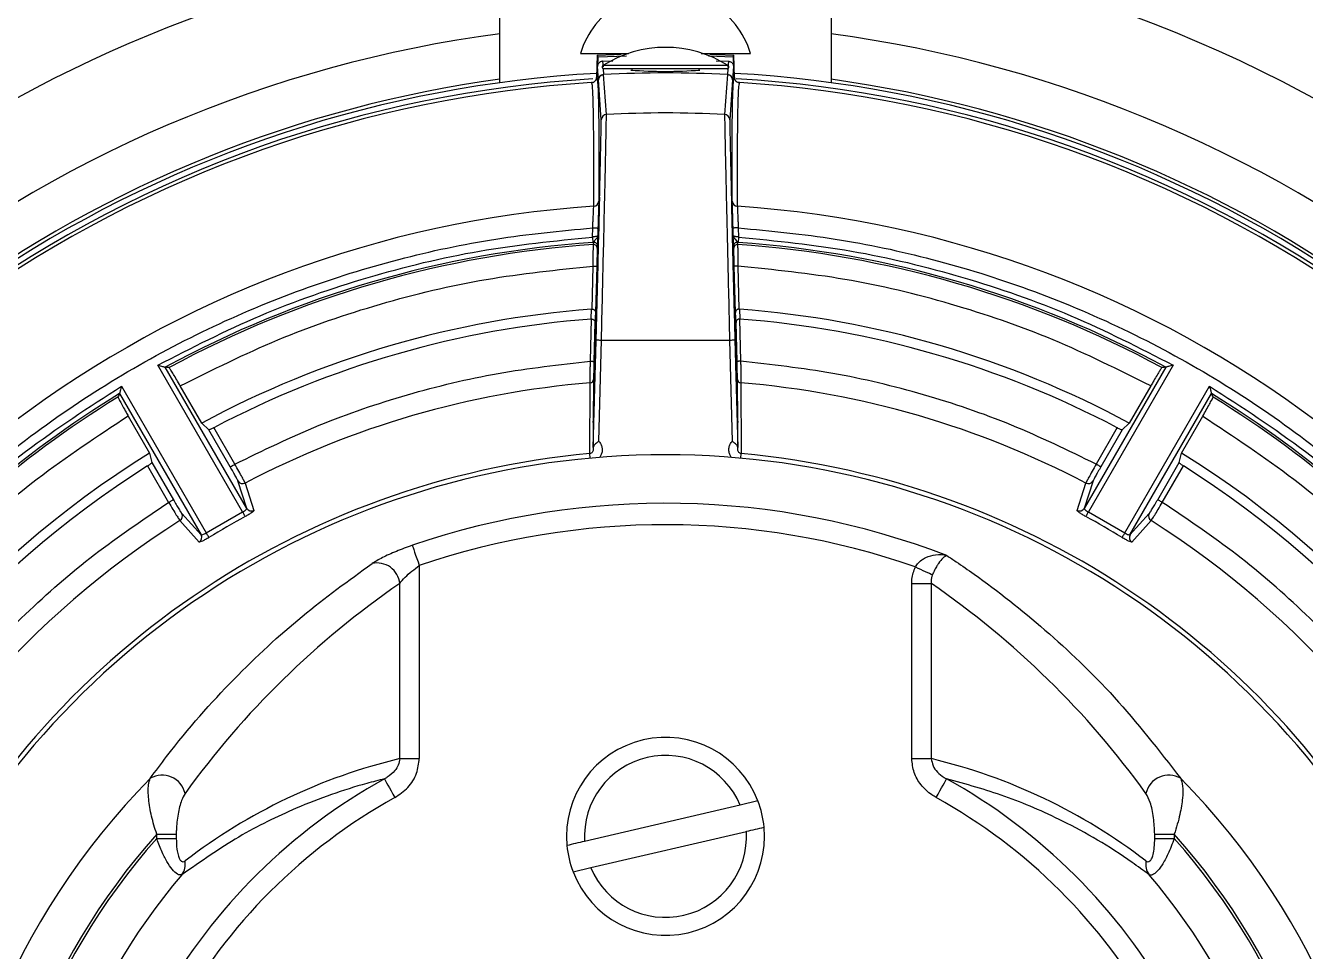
# Model space of a CAD drawing. Extents: x 8 to 113, y 0 to 87.
# Drawn here: x 105.195 to 108.75, y 37.749 to 40.32 of the extents above; entities that cross this region are included whole.
import ezdxf

# ---------------------------------------------------------------- set-up
doc = ezdxf.new("R2010")
doc.units = 0
doc.header["$MEASUREMENT"] = 0
doc.layers.add('OBJECT', color=7, linetype='CONTINUOUS')

msp = doc.modelspace()

# ---------------------------------------------------------------- linework, layer by layer
at = {"layer": 'OBJECT'}
for p, q in [((106.5127, 40.1617), (106.5127, 40.513)), ((107.4327, 40.513), (107.4327, 40.1617)), ((106.7367, 40.2432), (106.87, 40.2432)), ((106.8477, 40.2432), (106.8477, 40.2394)), ((107.0713, 40.2432), (107.2087, 40.2432)), ((107.0977, 40.2394), (107.0977, 40.2432)), ((106.783, 40.238), (106.7814, 40.1765)), ((106.783, 40.238), (106.7846, 40.2339)), ((106.7846, 40.2339), (106.7839, 40.207)), ((106.7864, 40.1698), (106.7839, 40.207)), ((106.7846, 40.2339), (106.8646, 40.2367)), ((106.7981, 40.2215), (106.8266, 40.2224)), ((106.7981, 40.2215), (106.7992, 40.2054)), ((107.1465, 40.2092), (106.7988, 40.2092)), ((107.092, 40.2364), (107.1608, 40.2339)), ((107.1135, 40.2227), (107.1473, 40.2215)), ((107.1473, 40.2215), (107.1461, 40.2045)), ((107.1615, 40.207), (107.159, 40.1698)), ((107.1608, 40.2339), (107.1624, 40.238)), ((107.1608, 40.2339), (107.1615, 40.207)), ((107.164, 40.1765), (107.1624, 40.238)), ((106.7864, 40.1698), (106.7864, 40.1698)), ((106.7942, 40.059), (106.7864, 40.1698)), ((106.7995, 40.2004), (106.8007, 40.1844)), ((106.8085, 40.0735), (106.8007, 40.1844)), ((107.1439, 40.2), (106.8015, 40.2)), ((106.8789, 40.2), (106.8789, 40.1969)), ((107.0664, 40.1969), (107.0664, 40.2)), ((107.1447, 40.1844), (107.1369, 40.0735)), ((107.1458, 40.2004), (107.1447, 40.1844)), ((107.159, 40.1698), (107.1512, 40.059)), ((107.159, 40.1698), (107.159, 40.1698)), ((106.7703, 40.1628), (106.7674, 40.1619)), ((107.178, 40.1619), (107.1751, 40.1628)), ((106.7698, 39.7329), (106.7705, 39.7585)), ((106.7855, 39.7581), (106.7849, 39.7357)), ((107.1605, 39.7357), (107.1599, 39.7581)), ((107.1749, 39.7585), (107.1755, 39.7329)), ((106.7698, 39.7329), (106.7709, 39.7179)), ((106.7709, 39.7179), (106.7734, 39.7181)), ((106.7725, 39.7123), (106.7734, 39.7181)), ((106.7841, 39.7079), (106.7831, 39.7021)), ((107.1622, 39.7021), (107.1613, 39.7079)), ((107.172, 39.7181), (107.1745, 39.7179)), ((107.172, 39.7181), (107.1729, 39.7123)), ((107.1755, 39.7329), (107.1745, 39.7179)), ((106.7686, 39.5328), (106.7717, 39.6521)), ((106.7817, 39.6519), (106.7783, 39.5233)), ((107.167, 39.5233), (107.1637, 39.6519)), ((107.1737, 39.6521), (107.1768, 39.5328)), ((106.766, 39.5054), (106.7675, 39.5327)), ((106.7686, 39.5328), (106.7675, 39.5327)), ((107.1768, 39.5328), (107.1778, 39.5327)), ((107.1778, 39.5327), (107.1794, 39.5054)), ((106.764, 39.3879), (106.7671, 39.5054)), ((106.7671, 39.5054), (106.766, 39.5054)), ((106.7768, 39.496), (106.774, 39.3876)), ((106.7783, 39.5233), (106.7768, 39.496)), ((107.1685, 39.496), (107.167, 39.5233)), ((107.1714, 39.3876), (107.1685, 39.496)), ((107.1783, 39.5054), (107.1794, 39.5054)), ((107.1783, 39.5054), (107.1814, 39.3879)), ((106.7719, 39.1485), (106.7797, 39.4473)), ((106.7874, 39.1658), (106.7947, 39.4469)), ((106.7947, 39.4469), (107.1507, 39.4469)), ((107.1507, 39.4469), (107.158, 39.1658)), ((107.1657, 39.4473), (107.1735, 39.1485)), ((105.798, 38.9696), (105.5627, 39.3772)), ((105.8097, 38.9794), (105.5833, 39.3714)), ((105.5833, 39.3714), (105.5833, 39.3714)), ((108.362, 39.3714), (108.1357, 38.9794)), ((108.3827, 39.3772), (108.1474, 38.9696)), ((108.362, 39.3714), (108.362, 39.3714)), ((105.4616, 39.3188), (105.6969, 38.9112)), ((105.6845, 39.2164), (105.6251, 39.3193)), ((106.7626, 39.1314), (106.7636, 39.3281)), ((106.7728, 39.3377), (106.7721, 39.2177)), ((107.1733, 39.2177), (107.1726, 39.3377)), ((107.1818, 39.3281), (107.1828, 39.1314)), ((108.2485, 38.9112), (108.4838, 39.3188)), ((108.3203, 39.3193), (108.2609, 39.2164)), ((105.4562, 39.298), (105.6826, 38.906)), ((105.4562, 39.298), (105.4562, 39.298)), ((108.2628, 38.906), (108.4891, 39.298)), ((108.4891, 39.298), (108.4891, 39.298)), ((105.4805, 39.2358), (105.5399, 39.1329)), ((105.7042, 39.1977), (105.6845, 39.2164)), ((106.7721, 39.2177), (106.772, 39.202)), ((107.1734, 39.202), (107.1733, 39.2177)), ((108.2609, 39.2164), (108.2411, 39.1977)), ((108.4055, 39.1329), (108.4649, 39.2358)), ((105.7637, 39.0947), (105.7042, 39.1977)), ((105.7767, 39.1022), (105.7181, 39.2036)), ((106.772, 39.202), (106.7717, 39.1415)), ((107.1737, 39.1415), (107.1734, 39.202)), ((108.2272, 39.2036), (108.1687, 39.1022)), ((108.2411, 39.1977), (108.1817, 39.0947)), ((106.7719, 39.1485), (106.7717, 39.1415)), ((107.1737, 39.1415), (107.1735, 39.1485)), ((105.5399, 39.1329), (105.5463, 39.1064)), ((105.5463, 39.1064), (105.6057, 39.0035)), ((106.7637, 39.1188), (106.7626, 39.1314)), ((107.1817, 39.1188), (107.1828, 39.1314)), ((108.3397, 39.0035), (108.3991, 39.1064)), ((108.3991, 39.1064), (108.4055, 39.1329)), ((105.5342, 39.0974), (105.5927, 38.996)), ((108.3526, 38.996), (108.4112, 39.0974)), ((105.8097, 38.9794), (105.7851, 39.0555)), ((105.805, 39.0498), (105.8296, 38.9737)), ((108.1158, 38.9737), (108.1404, 39.0498)), ((108.1602, 39.0555), (108.1357, 38.9794)), ((105.629, 38.9653), (105.6826, 38.906)), ((105.6969, 38.9112), (105.798, 38.9696)), ((108.1474, 38.9696), (108.2485, 38.9112)), ((108.2628, 38.906), (108.3164, 38.9653)), ((105.6775, 38.8859), (105.6239, 38.9452)), ((108.3214, 38.9452), (108.2679, 38.8859)), ((106.2887, 38.8203), (106.2887, 38.2842)), ((106.2344, 38.2842), (106.2344, 38.7706)), ((107.6566, 38.7706), (107.711, 38.7706)), ((107.6566, 38.2842), (107.6566, 38.7706)), ((107.711, 38.7706), (107.711, 38.2842)), ((106.2344, 38.2842), (106.2887, 38.2842)), ((107.6566, 38.2842), (107.711, 38.2842)), ((107.1802, 38.1552), (106.7481, 38.0543)), ((107.2295, 38.1667), (107.1802, 38.1552)), ((105.5595, 38.0743), (105.6138, 38.0743)), ((105.5595, 38.0627), (105.5595, 38.0743)), ((105.6138, 38.0743), (105.6138, 38.0627)), ((106.7652, 37.9813), (107.1973, 38.0821)), ((108.3315, 38.0743), (108.3859, 38.0743)), ((108.3315, 38.0627), (108.3315, 38.0743)), ((108.3859, 38.0743), (108.3859, 38.0627)), ((105.5595, 38.0627), (105.6138, 38.0627)), ((108.3315, 38.0627), (108.3859, 38.0627)), ((106.7159, 37.9698), (106.7652, 37.9813))]:
    msp.add_line(p, q, dxfattribs=at)
at = {"layer": 'OBJECT', "flags": 128}
for points in [[(106.783, 40.238), (106.8304, 40.2403), (106.8477, 40.2409)], [(107.0977, 40.2409), (107.115, 40.2403), (107.1624, 40.238)], [(106.7888, 39.8429), (106.7889, 39.8436), (106.7885, 39.8204), (106.7872, 39.7608), (106.786, 39.7139), (106.7846, 39.6557), (106.7829, 39.5884), (106.781, 39.5163), (106.7791, 39.4445), (106.7773, 39.3783), (106.7757, 39.3216), (106.7744, 39.2766), (106.7728, 39.2212), (106.772, 39.202), (106.772, 39.202)], [(106.7705, 39.7585), (106.7734, 39.7584), (106.7762, 39.7583), (106.7788, 39.7583), (106.7811, 39.7582), (106.783, 39.7581), (106.7844, 39.7581), (106.7852, 39.7581), (106.7855, 39.7581)], [(107.1749, 39.7585), (107.172, 39.7584), (107.1691, 39.7583), (107.1666, 39.7583), (107.1643, 39.7582), (107.1624, 39.7581), (107.161, 39.7581), (107.1602, 39.7581), (107.1599, 39.7581)], [(106.7717, 39.6521), (106.7737, 39.6521), (106.7755, 39.652), (106.7773, 39.652), (106.7788, 39.652), (106.78, 39.6519), (106.7809, 39.6519), (106.7815, 39.6519), (106.7817, 39.6519)], [(107.1737, 39.6521), (107.1717, 39.6521), (107.1699, 39.652), (107.1681, 39.652), (107.1666, 39.652), (107.1654, 39.6519), (107.1645, 39.6519), (107.1639, 39.6519), (107.1637, 39.6519)], [(106.7797, 39.4473), (106.78, 39.4473), (106.7809, 39.4472), (106.7823, 39.4472), (106.7841, 39.4472), (106.7864, 39.4471), (106.789, 39.447), (106.7918, 39.447), (106.7947, 39.4469)], [(107.1507, 39.4469), (107.1536, 39.447), (107.1564, 39.447), (107.159, 39.4471), (107.1613, 39.4472), (107.1631, 39.4472), (107.1645, 39.4472), (107.1654, 39.4473), (107.1657, 39.4473)], [(106.764, 39.3879), (106.766, 39.3878), (106.7678, 39.3878), (106.7695, 39.3878), (106.7711, 39.3877), (106.7723, 39.3877), (106.7732, 39.3877), (106.7738, 39.3876), (106.774, 39.3876)], [(107.1814, 39.3879), (107.1794, 39.3878), (107.1776, 39.3878), (107.1758, 39.3878), (107.1743, 39.3877), (107.1731, 39.3877), (107.1722, 39.3877), (107.1716, 39.3876), (107.1714, 39.3876)], [(105.7637, 39.0947), (105.764, 39.0948), (105.7648, 39.0953), (105.766, 39.096), (105.7676, 39.0969), (105.7696, 39.0981), (105.7718, 39.0993), (105.7742, 39.1007), (105.7767, 39.1022)], [(108.1817, 39.0947), (108.1814, 39.0948), (108.1806, 39.0953), (108.1794, 39.096), (108.1778, 39.0969), (108.1758, 39.0981), (108.1736, 39.0993), (108.1712, 39.1007), (108.1687, 39.1022)], [(105.5927, 38.996), (105.5952, 38.9974), (105.5976, 38.9988), (105.5999, 39.0001), (105.6018, 39.0012), (105.6034, 39.0021), (105.6046, 39.0028), (105.6054, 39.0033), (105.6057, 39.0035)], [(108.3526, 38.996), (108.3501, 38.9974), (108.3477, 38.9988), (108.3455, 39.0001), (108.3436, 39.0012), (108.342, 39.0021), (108.3407, 39.0028), (108.34, 39.0033), (108.3397, 39.0035)], [(105.798, 38.9696), (105.7993, 38.9672), (105.8006, 38.9649), (105.8017, 38.9628), (105.8028, 38.9608), (105.8037, 38.9592), (105.8044, 38.9579), (105.8049, 38.957), (105.8052, 38.9565)], [(108.1402, 38.9565), (108.1405, 38.957), (108.141, 38.9579), (108.1417, 38.9592), (108.1426, 38.9608), (108.1436, 38.9628), (108.1448, 38.9649), (108.1461, 38.9672), (108.1474, 38.9696)], [(105.7047, 38.8985), (105.7044, 38.899), (105.7038, 38.8998), (105.703, 38.9011), (105.7021, 38.9027), (105.7009, 38.9046), (105.6997, 38.9066), (105.6983, 38.9089), (105.6969, 38.9112)], [(108.2485, 38.9112), (108.2471, 38.9089), (108.2457, 38.9066), (108.2444, 38.9046), (108.2433, 38.9027), (108.2423, 38.9011), (108.2416, 38.8998), (108.241, 38.899), (108.2407, 38.8985)], [(106.2695, 38.8767), (106.2702, 38.8745), (106.2716, 38.8706), (106.2735, 38.865), (106.2759, 38.858), (106.2787, 38.8497), (106.2819, 38.8405), (106.2853, 38.8306), (106.2887, 38.8203)], [(107.6666, 38.8169), (107.6738, 38.8136), (107.6809, 38.8103), (107.6877, 38.8072), (107.6942, 38.8042), (107.7002, 38.8015), (107.7055, 38.799), (107.7102, 38.7968), (107.7142, 38.795)], [(106.192, 38.228), (106.1931, 38.226), (106.1951, 38.2223), (106.198, 38.2172), (106.2016, 38.2106), (106.2058, 38.203), (106.2106, 38.1945), (106.2156, 38.1853), (106.2209, 38.1759)], [(107.7245, 38.1759), (107.7298, 38.1853), (107.7348, 38.1945), (107.7395, 38.203), (107.7438, 38.2106), (107.7474, 38.2172), (107.7502, 38.2223), (107.7523, 38.226), (107.7534, 38.228)]]:
    msp.add_lwpolyline(points, dxfattribs=at)
at = {"layer": 'OBJECT'}
for centre, radius, start, end in [((106.9716, 36.8182), 3.76, 16.241, 79.9508), ((106.9716, 36.8182), 3.76, 108.032, 163.7596), ((106.9727, 40.1716), 0.2466, 120.9313, 163.1157), ((106.9727, 40.1716), 0.2466, 16.8843, 59.0687), ((106.9716, 36.8182), 3.5095, 97.5134, 128.8515), ((106.9716, 36.8182), 3.5095, 51.0995, 82.4503), ((106.9727, 39.937), 0.323, 57.4319, 122.5681), ((106.8015, 40.205), 0.005, 122.5681, 270), ((107.1439, 40.205), 0.005, 270, 57.4319), ((106.9716, 36.8182), 3.3845, 97.7926, 126.2372), ((106.9727, 36.8182), 3.36, 93.4489, 125.6636), ((106.9727, 36.8182), 3.375, 93.2438, 123.2401), ((106.8014, 40.1694), 0.015, 92.9033, 178.4721), ((106.9727, 36.8182), 3.3706, 87.0742, 92.9258), ((106.9719, 41.4275), 1.2343, 265.5535, 274.4667), ((107.144, 40.1694), 0.015, 1.5279, 87.0967), ((106.9727, 36.8182), 3.375, 56.7599, 86.7562), ((106.9727, 36.8182), 3.36, 54.3364, 86.658), ((106.9716, 36.8182), 3.3845, 53.7628, 82.1698), ((106.9727, 36.8182), 3.35, 93.5142, 125.5044), ((106.9727, 36.8182), 3.35, 54.4956, 86.4858), ((106.8092, 40.0586), 0.015, 92.8803, 178.4867), ((106.9727, 36.8182), 3.2595, 87.1121, 92.8879), ((107.1362, 40.0586), 0.015, 1.5133, 87.1197), ((106.9727, 36.8182), 3.0068, 93.8025, 160.2009), ((106.7724, 39.8333), 0.0149, 273.5675, 358.3078), ((107.173, 39.8333), 0.0149, 181.6922, 266.4325), ((106.9727, 36.8182), 3.0068, 19.7991, 86.1975), ((106.9727, 36.8182), 2.9067, 93.9812, 118.5533), ((106.9727, 36.8182), 2.901, 93.9579, 118.3816), ((106.7731, 39.7024), 0.01, 358.5077, 93.9575), ((106.7741, 39.7081), 0.01, 358.5095, 93.9304), ((107.1713, 39.7081), 0.01, 86.0696, 181.4922), ((107.1722, 39.7024), 0.01, 86.0425, 181.4923), ((106.9727, 36.8182), 2.901, 61.6184, 86.0421), ((106.9727, 36.8182), 2.9067, 61.4467, 86.0188), ((106.9727, 36.8182), 2.7223, 94.3219, 118.2428), ((106.9727, 36.8182), 2.7223, 61.7572, 85.6781), ((106.9727, 36.8182), 2.6951, 94.3977, 117.7416), ((106.9727, 36.8182), 2.6951, 62.2584, 85.6023), ((106.9727, 36.8182), 2.5186, 94.7615, 117.6208), ((106.7629, 39.338), 0.00996, 274.4909, 358.2925), ((107.1825, 39.338), 0.00996, 181.7075, 265.5091), ((106.9727, 36.8182), 2.5186, 62.3792, 85.2385), ((106.9727, 36.8182), 2.901, 121.6184, 159.7287), ((106.9727, 36.8182), 2.9067, 121.4467, 159.3669), ((106.9727, 36.8182), 2.9067, 20.6331, 58.5533), ((106.9727, 36.8182), 2.901, 20.2713, 58.3816), ((106.9727, 36.8182), 2.7223, 121.7572, 158.2371), ((106.9727, 36.8182), 2.3227, 95.19, 153.5932), ((106.9727, 36.8182), 2.31, 26.5633, 153.4367), ((106.9727, 36.8182), 2.3227, 26.4068, 84.81), ((106.9727, 36.8182), 2.7223, 21.7629, 58.2428), ((106.9727, 36.8182), 2.6951, 122.2584, 157.3213), ((106.9727, 36.8182), 2.6951, 22.6787, 57.7416), ((105.7981, 39.0631), 0.015, 210.4043, 297.6426), ((108.1473, 39.0631), 0.015, 242.3574, 329.5957), ((105.6159, 38.9579), 0.015, 302.3569, 29.5958), ((105.8226, 38.987), 0.015, 210.4069, 297.9536), ((106.9727, 36.8182), 2.1753, 68.9365, 108.8607), ((108.1228, 38.987), 0.015, 242.0464, 329.5931), ((108.3295, 38.9579), 0.015, 150.4042, 237.6431), ((106.9727, 36.8182), 2.5186, 122.3792, 155.8244), ((106.9727, 36.8182), 2.4363, 118.6351, 121.3649), ((106.9727, 36.8182), 2.1157, 70.8547, 108.8607), ((106.9727, 36.8182), 2.4363, 58.6351, 61.3649), ((106.9727, 36.8182), 2.5186, 24.1756, 57.6208), ((105.6695, 38.8986), 0.015, 302.0456, 29.5932), ((108.2759, 38.8986), 0.015, 150.4068, 237.9544), ((106.1721, 38.765), 0.0626, 5.2094, 103.3855), ((106.9727, 38.0682), 0.275, 20.9728, 185.2978), ((106.9727, 38.0682), 0.225, 22.7294, 183.5412), ((106.9727, 36.8182), 2.0098, 135.4001, 224.5999), ((105.5746, 38.1728), 0.0655, 13.1003, 120.1657), ((106.9727, 36.8182), 1.6115, 118.9766, 150.407), ((106.9727, 36.8182), 1.6115, 29.1881, 61.0234), ((108.3708, 38.1728), 0.0655, 59.8343, 166.8997), ((106.9727, 36.8182), 2.0098, 315.4001, 44.5999), ((106.9727, 36.8182), 1.5519, 118.9766, 151.1006), ((106.9727, 38.0682), 0.275, 5.2978, 20.9728), ((106.9727, 36.8182), 1.5519, 29.1881, 61.0234), ((106.9727, 36.8182), 1.8907, 138.3698, 221.6302), ((106.9727, 38.0682), 0.275, 200.9728, 5.2978), ((106.9727, 38.0682), 0.225, 202.7294, 3.5412), ((106.9727, 36.8182), 1.8907, 318.3698, 41.6302), ((106.9727, 36.8182), 1.8831, 138.6329, 221.3671), ((106.9727, 38.0682), 0.275, 185.2978, 200.9728), ((106.9727, 36.8182), 1.8831, 318.6329, 41.3671), ((105.5864, 37.9919), 0.0526, 324.7086, 8.9634), ((108.3589, 37.9919), 0.0526, 171.0366, 215.2914), ((106.9727, 36.8182), 1.764, 139.599, 220.401), ((106.9727, 36.8182), 1.764, 319.599, 40.401)]:
    msp.add_arc(centre, radius, start, end, dxfattribs=at)
for centre, major_axis, ratio, start_param, end_param in [((103.9021, 35.0454), (4.6065, 2.6595), 0.745432, 0.820323, 0.822517), ((110.0433, 35.0454), (4.6065, -2.6595), 0.745432, 2.319076, 2.32127), ((110.0433, 38.591), (4.6065, 2.6595), 0.745432, 2.319076, 2.32127), ((103.9021, 38.591), (4.6065, -2.6595), 0.745432, 0.820323, 0.822517), ((107.6823, 36.8182), (2.4885, 0), 0.964711, 2.191813, 2.534567), ((106.2631, 36.8182), (2.4885, 0), 0.964711, 0.607026, 0.94978), ((106.6146, 36.8182), (1.5665, 0), 0.964711, 1.815976, 2.24359), ((107.3308, 36.8182), (1.5665, 0), 0.964711, 0.898002, 1.325617)]:
    msp.add_ellipse(centre, major_axis=major_axis, ratio=ratio, start_param=start_param, end_param=end_param, dxfattribs=at)
for points, knots in [([(106.7981, 40.2215), (106.7971, 40.2214), (106.7951, 40.2212), (106.7923, 40.2202), (106.79, 40.2188), (106.7874, 40.2166), (106.7856, 40.2139), (106.7842, 40.2104), (106.784, 40.2084), (106.7839, 40.207)], [0, 0, 0, 0, 0.152075, 0.292239, 0.422142, 0.539512, 0.75246, 0.836113, 1, 1, 1, 1]), ([(107.1473, 40.2215), (107.1483, 40.2214), (107.1503, 40.2212), (107.1531, 40.2202), (107.1554, 40.2188), (107.158, 40.2166), (107.1598, 40.2139), (107.1612, 40.2104), (107.1614, 40.2084), (107.1615, 40.207)], [0, 0, 0, 0, 0.152075, 0.292239, 0.422142, 0.539512, 0.75246, 0.836113, 1, 1, 1, 1]), ([(106.7703, 40.1626), (106.771, 40.1627), (106.7724, 40.163), (106.7745, 40.1642), (106.7765, 40.1657), (106.7782, 40.1675), (106.7796, 40.1696), (106.781, 40.1725), (106.7812, 40.1749), (106.7814, 40.1765)], [0, 0, 0, 0, 0.104723, 0.23473, 0.36474, 0.494745, 0.624753, 0.75476, 1, 1, 1, 1]), ([(106.7814, 40.1765), (106.7826, 40.1725), (106.7848, 40.1644), (106.7868, 40.0969), (106.7878, 39.9925), (106.7875, 39.8861), (106.7873, 39.8329)], [0, 0, 0, 0, 0.25003, 0.500058, 0.750055, 1, 1, 1, 1]), ([(106.7864, 40.1698), (106.7867, 40.1717), (106.7872, 40.1754), (106.7905, 40.1801), (106.7951, 40.1835), (106.7988, 40.1841), (106.8007, 40.1844)], [0, 0, 0, 0, 0.249999, 0.499999, 0.749999, 1, 1, 1, 1]), ([(107.159, 40.1698), (107.1588, 40.1711), (107.1586, 40.1735), (107.1571, 40.177), (107.1545, 40.1805), (107.1502, 40.1835), (107.1465, 40.1841), (107.1447, 40.1844)], [0, 0, 0, 0, 0.179539, 0.32298, 0.500796, 0.759303, 1, 1, 1, 1]), ([(107.1581, 39.8329), (107.1579, 39.8861), (107.1576, 39.9925), (107.1586, 40.0969), (107.1606, 40.1644), (107.1628, 40.1725), (107.164, 40.1765)], [0, 0, 0, 0, 0.249972, 0.5, 0.749997, 1, 1, 1, 1]), ([(107.164, 40.1765), (107.1642, 40.1748), (107.1645, 40.1723), (107.166, 40.1693), (107.1674, 40.1672), (107.1692, 40.1654), (107.1712, 40.164), (107.1732, 40.1629), (107.1745, 40.1627), (107.1751, 40.1626)], [0, 0, 0, 0, 0.2628127, 0.3928, 0.5227882, 0.6527774, 0.7827675, 0.9127564, 1, 1, 1, 1]), ([(106.7733, 39.8184), (106.7734, 39.8447), (106.7736, 39.8983), (106.7735, 39.967), (106.7732, 40.0278), (106.7726, 40.0772), (106.7717, 40.1154), (106.7706, 40.142), (106.7691, 40.1589), (106.7679, 40.1609), (106.7673, 40.1619)], [0, 0, 0, 0, 0.118989, 0.241992, 0.369009, 0.500039, 0.623805, 0.748387, 0.873785, 1, 1, 1, 1]), ([(107.178, 40.1619), (107.1774, 40.1606), (107.176, 40.1579), (107.1744, 40.136), (107.1732, 40.1008), (107.1724, 40.0507), (107.1719, 39.9859), (107.1718, 39.9095), (107.172, 39.8484), (107.1721, 39.8184)], [0, 0, 0, 0, 0.144222, 0.287378, 0.429468, 0.575454, 0.722208, 0.863723, 1, 1, 1, 1]), ([(106.7947, 39.4469), (106.7957, 39.4882), (106.7976, 39.569), (106.8004, 39.6856), (106.8028, 39.7924), (106.805, 39.887), (106.8067, 39.9653), (106.8078, 40.0243), (106.8085, 40.0636), (106.8085, 40.0702), (106.8085, 40.0735)], [0, 0, 0, 0, 0.128141, 0.25071, 0.37607, 0.500341, 0.624825, 0.749582, 0.874632, 1, 1, 1, 1]), ([(107.1369, 40.0735), (107.1369, 40.0702), (107.1369, 40.0635), (107.1375, 40.0242), (107.1387, 39.9651), (107.1404, 39.8865), (107.1426, 39.7918), (107.145, 39.685), (107.1478, 39.5686), (107.1497, 39.488), (107.1507, 39.4469)], [0, 0, 0, 0, 0.125536, 0.250752, 0.375675, 0.500324, 0.624651, 0.75007, 0.872262, 1, 1, 1, 1]), ([(106.7797, 39.4473), (106.7807, 39.4868), (106.7828, 39.5656), (106.7857, 39.6794), (106.7883, 39.7843), (106.7905, 39.8769), (106.7923, 39.9535), (106.7936, 40.0111), (106.7943, 40.0493), (106.7942, 40.0557), (106.7942, 40.059)], [0, 0, 0, 0, 0.125666, 0.250539, 0.37567, 0.500227, 0.625486, 0.75002, 0.875177, 1, 1, 1, 1]), ([(107.1512, 40.059), (107.1511, 40.0557), (107.1511, 40.0492), (107.1518, 40.0108), (107.1531, 39.9531), (107.1549, 39.8762), (107.1571, 39.7837), (107.1597, 39.6786), (107.1626, 39.5652), (107.1646, 39.4865), (107.1657, 39.4473)], [0, 0, 0, 0, 0.125719, 0.250525, 0.375694, 0.500217, 0.625479, 0.750016, 0.875168, 1, 1, 1, 1]), ([(106.7705, 39.7585), (106.7707, 39.7628), (106.7711, 39.771), (106.7718, 39.785), (106.7725, 39.8), (106.7731, 39.8136), (106.7732, 39.8168), (106.7733, 39.8184)], [0, 0, 0, 0, 0.149147, 0.282418, 0.50059, 0.756831, 1, 1, 1, 1]), ([(106.7721, 39.2177), (106.7724, 39.2295), (106.7729, 39.2558), (106.7744, 39.3198), (106.7761, 39.3891), (106.7777, 39.4531), (106.7796, 39.5234), (106.7815, 39.5954), (106.7833, 39.6638), (106.785, 39.7239), (106.7864, 39.772), (106.7877, 39.8183), (106.7883, 39.8328), (106.7886, 39.8421)], [0, 0, 0, 0, 0.104522, 0.232944, 0.306428, 0.385096, 0.467643, 0.552275, 0.636906, 0.719448, 0.79811, 0.871589, 1, 1, 1, 1]), ([(106.7873, 39.8329), (106.7873, 39.8308), (106.7872, 39.8268), (106.7868, 39.8091), (106.7862, 39.7854), (106.7857, 39.7672), (106.7855, 39.7581)], [0, 0, 0, 0, 0.250228, 0.500086, 0.750006, 1, 1, 1, 1]), ([(107.1565, 39.8445), (107.1566, 39.8449), (107.1567, 39.846), (107.1578, 39.8137), (107.1591, 39.7677), (107.1605, 39.7189), (107.1622, 39.6591), (107.164, 39.5912), (107.1659, 39.52), (107.1677, 39.4507), (107.1693, 39.3876), (107.171, 39.3191), (107.1725, 39.2556), (107.173, 39.2295), (107.1733, 39.2177)], [0, 0, 0, 0, 0.095179, 0.211682, 0.27816, 0.349213, 0.423683, 0.499986, 0.576292, 0.650765, 0.721823, 0.788306, 0.904817, 1, 1, 1, 1]), ([(107.1734, 39.202), (107.1732, 39.2067), (107.1727, 39.2174), (107.1713, 39.2646), (107.1696, 39.3226), (107.168, 39.3803), (107.1662, 39.4476), (107.1643, 39.5205), (107.1624, 39.5936), (107.1606, 39.6613), (107.1592, 39.7196), (107.1578, 39.7787), (107.1567, 39.8273), (107.1566, 39.8392), (107.1565, 39.8445)], [0, 0, 0, 0, 0.094074, 0.210093, 0.27667, 0.34806, 0.423062, 0.50001, 0.576957, 0.651956, 0.723342, 0.789916, 0.905928, 1, 1, 1, 1]), ([(107.1599, 39.7581), (107.1596, 39.7672), (107.1592, 39.7854), (107.1586, 39.8091), (107.1582, 39.8268), (107.1581, 39.8308), (107.1581, 39.8329)], [0, 0, 0, 0, 0.250273, 0.50013, 0.750038, 1, 1, 1, 1]), ([(107.1721, 39.8184), (107.1722, 39.8168), (107.1723, 39.8136), (107.1729, 39.8001), (107.1736, 39.785), (107.1743, 39.771), (107.1747, 39.7628), (107.1749, 39.7585)], [0, 0, 0, 0, 0.243058, 0.499191, 0.717444, 0.850776, 1, 1, 1, 1]), ([(104.211, 37.8473), (104.2448, 37.9312), (104.313, 38.1002), (104.4454, 38.3423), (104.6011, 38.5756), (104.7813, 38.7959), (104.984, 38.9997), (105.2066, 39.1835), (105.446, 39.3447), (105.699, 39.4811), (105.9614, 39.5914), (106.2293, 39.6743), (106.4991, 39.7325), (106.6805, 39.7499), (106.7705, 39.7585)], [0, 0, 0, 0, 0.080321, 0.16194, 0.244772, 0.329378, 0.414487, 0.5, 0.585518, 0.670628, 0.755228, 0.838065, 0.919682, 1, 1, 1, 1]), ([(107.1749, 39.7585), (107.2649, 39.7499), (107.4463, 39.7325), (107.7161, 39.6743), (107.984, 39.5914), (108.2463, 39.4811), (108.4994, 39.3446), (108.7388, 39.1835), (108.9614, 38.9997), (109.1641, 38.7958), (109.3443, 38.5756), (109.5, 38.3423), (109.6324, 38.1002), (109.7006, 37.9312), (109.7344, 37.8473)], [0, 0, 0, 0, 0.0803207, 0.16194, 0.244772, 0.3293776, 0.4144874, 0.5, 0.5855181, 0.670628, 0.755228, 0.8380655, 0.919682, 1, 1, 1, 1]), ([(105.5627, 39.3772), (105.6566, 39.4252), (105.8449, 39.5215), (106.1455, 39.6256), (106.4545, 39.7011), (106.6649, 39.7223), (106.7698, 39.7329)], [0, 0, 0, 0, 0.249262, 0.5, 0.750738, 1, 1, 1, 1]), ([(106.7849, 39.7357), (106.7847, 39.7356), (106.7844, 39.7355), (106.7825, 39.7351), (106.7802, 39.7347), (106.7771, 39.7341), (106.7735, 39.7335), (106.7711, 39.7331), (106.7698, 39.7329)], [0, 0, 0, 0, 0.23989, 0.367317, 0.499483, 0.699788, 0.8375, 1, 1, 1, 1]), ([(106.7717, 39.6521), (106.7718, 39.6569), (106.7718, 39.6659), (106.772, 39.6806), (106.7722, 39.6961), (106.7724, 39.7094), (106.7724, 39.7114), (106.7725, 39.7123)], [0, 0, 0, 0, 0.154195, 0.28916, 0.500586, 0.757149, 1, 1, 1, 1]), ([(106.7734, 39.7181), (106.7735, 39.7182), (106.7737, 39.7184), (106.7743, 39.72), (106.7762, 39.7241), (106.7805, 39.729), (106.7841, 39.7327), (106.7847, 39.7347), (106.7849, 39.7357)], [0, 0, 0, 0, 0.088076, 0.177817, 0.371245, 0.630967, 0.805671, 1, 1, 1, 1]), ([(106.7849, 39.7357), (106.7847, 39.7289), (106.7845, 39.7186), (106.7842, 39.7108), (106.7841, 39.7083), (106.7841, 39.708), (106.7841, 39.7079)], [0, 0, 0, 0, 0.500408, 0.749561, 0.874846, 1, 1, 1, 1]), ([(107.1613, 39.7079), (107.1613, 39.708), (107.1612, 39.7083), (107.1612, 39.7108), (107.1609, 39.7187), (107.1607, 39.7289), (107.1605, 39.7357)], [0, 0, 0, 0, 0.124906, 0.250438, 0.499607, 1, 1, 1, 1]), ([(107.1605, 39.7357), (107.1607, 39.7347), (107.1616, 39.7314), (107.1686, 39.7255), (107.1711, 39.72), (107.1717, 39.7184), (107.1719, 39.7182), (107.172, 39.7181)], [0, 0, 0, 0, 0.194614, 0.628212, 0.821923, 0.911795, 1, 1, 1, 1]), ([(107.1755, 39.7329), (107.1743, 39.7331), (107.1719, 39.7335), (107.1683, 39.7341), (107.1652, 39.7347), (107.1629, 39.7351), (107.161, 39.7355), (107.1607, 39.7356), (107.1605, 39.7357)], [0, 0, 0, 0, 0.162328, 0.299898, 0.500021, 0.632314, 0.759872, 1, 1, 1, 1]), ([(107.1729, 39.7123), (107.173, 39.7114), (107.173, 39.7094), (107.1732, 39.6961), (107.1734, 39.6806), (107.1735, 39.6659), (107.1736, 39.6569), (107.1737, 39.6521)], [0, 0, 0, 0, 0.242656, 0.498972, 0.7106, 0.84568, 1, 1, 1, 1]), ([(107.1755, 39.7329), (107.2805, 39.7223), (107.4909, 39.7011), (107.7999, 39.6256), (108.1005, 39.5215), (108.2888, 39.4252), (108.3827, 39.3772)], [0, 0, 0, 0, 0.249262, 0.5, 0.750738, 1, 1, 1, 1]), ([(106.7831, 39.7021), (106.7831, 39.7012), (106.783, 39.6995), (106.7827, 39.6878), (106.7822, 39.6714), (106.7819, 39.6584), (106.7817, 39.6519)], [0, 0, 0, 0, 0.250515, 0.500194, 0.749998, 1, 1, 1, 1]), ([(107.1637, 39.6519), (107.1635, 39.6584), (107.1632, 39.6714), (107.1627, 39.6878), (107.1624, 39.6995), (107.1623, 39.7012), (107.1622, 39.7021)], [0, 0, 0, 0, 0.25056, 0.500251, 0.750032, 1, 1, 1, 1]), ([(105.6251, 39.3193), (105.7145, 39.3641), (105.8939, 39.4538), (106.1794, 39.5511), (106.4726, 39.6218), (106.6722, 39.6421), (106.7717, 39.6521)], [0, 0, 0, 0, 0.249298, 0.5, 0.750702, 1, 1, 1, 1]), ([(108.3203, 39.3193), (108.2309, 39.3641), (108.0515, 39.4538), (107.766, 39.5511), (107.4728, 39.6218), (107.2732, 39.6421), (107.1737, 39.6521)], [0, 0, 0, 0, 0.249298, 0.5, 0.750702, 1, 1, 1, 1]), ([(106.7686, 39.5328), (106.7693, 39.5327), (106.7707, 39.5326), (106.7727, 39.5319), (106.7746, 39.5308), (106.7764, 39.5292), (106.778, 39.5267), (106.7782, 39.5246), (106.7783, 39.5233)], [0, 0, 0, 0, 0.110465, 0.228724, 0.35801, 0.500782, 0.704374, 1, 1, 1, 1]), ([(107.1768, 39.5328), (107.1761, 39.5327), (107.1747, 39.5326), (107.1727, 39.5319), (107.1708, 39.5308), (107.169, 39.5292), (107.1674, 39.5267), (107.1672, 39.5246), (107.167, 39.5233)], [0, 0, 0, 0, 0.110455, 0.228713, 0.357999, 0.500793, 0.70435, 1, 1, 1, 1]), ([(106.7671, 39.5054), (106.7678, 39.5054), (106.7692, 39.5053), (106.7712, 39.5046), (106.7731, 39.5035), (106.7749, 39.5019), (106.7765, 39.4993), (106.7767, 39.4973), (106.7768, 39.496)], [0, 0, 0, 0, 0.110453, 0.228711, 0.358006, 0.500791, 0.704347, 1, 1, 1, 1]), ([(107.1783, 39.5054), (107.1776, 39.5054), (107.1762, 39.5053), (107.1742, 39.5046), (107.1723, 39.5035), (107.1705, 39.5019), (107.1689, 39.4993), (107.1687, 39.4973), (107.1685, 39.496)], [0, 0, 0, 0, 0.1104676, 0.2287323, 0.358013, 0.5007976, 0.7043921, 1, 1, 1, 1]), ([(105.7767, 39.1022), (105.854, 39.1399), (106.0091, 39.2155), (106.2547, 39.2982), (106.5067, 39.3596), (106.6782, 39.3785), (106.764, 39.3879)], [0, 0, 0, 0, 0.249369, 0.499998, 0.749994, 1, 1, 1, 1]), ([(106.7636, 39.3281), (106.7636, 39.3297), (106.7636, 39.3329), (106.7637, 39.3462), (106.7638, 39.361), (106.7639, 39.3748), (106.764, 39.3833), (106.764, 39.3879)], [0, 0, 0, 0, 0.241132, 0.499185, 0.706589, 0.842628, 1, 1, 1, 1]), ([(106.774, 39.3876), (106.7738, 39.3816), (106.7735, 39.3695), (106.7731, 39.3537), (106.7729, 39.3419), (106.7728, 39.3391), (106.7728, 39.3377)], [0, 0, 0, 0, 0.250501, 0.500083, 0.750017, 1, 1, 1, 1]), ([(107.1726, 39.3377), (107.1726, 39.3391), (107.1725, 39.3419), (107.1722, 39.3537), (107.1719, 39.3695), (107.1715, 39.3816), (107.1714, 39.3876)], [0, 0, 0, 0, 0.250375, 0.500022, 0.749977, 1, 1, 1, 1]), ([(107.1814, 39.3879), (107.1814, 39.3833), (107.1815, 39.3748), (107.1816, 39.361), (107.1817, 39.3463), (107.1818, 39.3329), (107.1818, 39.3297), (107.1818, 39.3281)], [0, 0, 0, 0, 0.157322, 0.293313, 0.500616, 0.758789, 1, 1, 1, 1]), ([(108.1687, 39.1022), (108.0911, 39.14), (107.9361, 39.2156), (107.6902, 39.2984), (107.4384, 39.3596), (107.2669, 39.3785), (107.1814, 39.3879)], [0, 0, 0, 0, 0.250006, 0.500001, 0.750631, 1, 1, 1, 1]), ([(105.5627, 39.3772), (105.565, 39.3766), (105.5695, 39.3753), (105.5751, 39.3737), (105.579, 39.3726), (105.5814, 39.372), (105.583, 39.3715), (105.5832, 39.3715), (105.5833, 39.3714)], [0, 0, 0, 0, 0.249625, 0.499334, 0.644997, 0.77504, 0.892155, 1, 1, 1, 1]), ([(105.6251, 39.3193), (105.6217, 39.3251), (105.6149, 39.3368), (105.6057, 39.3523), (105.5985, 39.3639), (105.5946, 39.3697), (105.594, 39.3703), (105.5937, 39.3706)], [0, 0, 0, 0, 0.217191, 0.434377, 0.651642, 0.868924, 1, 1, 1, 1]), ([(108.3517, 39.3706), (108.3511, 39.37), (108.35, 39.3688), (108.3443, 39.3598), (108.3362, 39.3465), (108.3278, 39.3322), (108.3223, 39.3228), (108.3203, 39.3193)], [0, 0, 0, 0, 0.217148, 0.434294, 0.651533, 0.868821, 1, 1, 1, 1]), ([(108.3827, 39.3772), (108.3804, 39.3766), (108.3759, 39.3753), (108.3703, 39.3737), (108.3664, 39.3726), (108.364, 39.372), (108.3624, 39.3715), (108.3622, 39.3715), (108.362, 39.3714)], [0, 0, 0, 0, 0.249829, 0.499338, 0.644997, 0.775032, 0.892145, 1, 1, 1, 1]), ([(104.2384, 37.8478), (104.2795, 37.9472), (104.362, 38.1467), (104.5273, 38.4274), (104.7213, 38.6903), (104.9444, 38.929), (105.1901, 39.1428), (105.3713, 39.2603), (105.4616, 39.3188)], [0, 0, 0, 0, 0.165461, 0.332207, 0.5, 0.667784, 0.834534, 1, 1, 1, 1]), ([(105.4616, 39.3188), (105.461, 39.3165), (105.4598, 39.3119), (105.4584, 39.3063), (105.4573, 39.3024), (105.4567, 39.3), (105.4563, 39.2984), (105.4563, 39.2982), (105.4562, 39.298)], [0, 0, 0, 0, 0.2498272, 0.4993404, 0.6449944, 0.7750317, 0.8921437, 1, 1, 1, 1]), ([(108.4838, 39.3188), (108.5741, 39.2603), (108.7552, 39.1428), (109.001, 38.929), (109.2241, 38.6903), (109.4181, 38.4274), (109.5834, 38.1468), (109.6659, 37.9472), (109.707, 37.8478)], [0, 0, 0, 0, 0.165461, 0.332207, 0.5, 0.667784, 0.834534, 1, 1, 1, 1]), ([(108.4838, 39.3188), (108.4844, 39.3165), (108.4856, 39.3119), (108.487, 39.3063), (108.488, 39.3024), (108.4887, 39.3), (108.4891, 39.2984), (108.4891, 39.2982), (108.4891, 39.298)], [0, 0, 0, 0, 0.249619, 0.499331, 0.644994, 0.77504, 0.892154, 1, 1, 1, 1]), ([(105.4518, 39.2886), (105.452, 39.2879), (105.4525, 39.2863), (105.4575, 39.2768), (105.4649, 39.2632), (105.4731, 39.2487), (105.4785, 39.2394), (105.4805, 39.2358)], [0, 0, 0, 0, 0.217148, 0.434294, 0.651533, 0.868822, 1, 1, 1, 1]), ([(108.4649, 39.2358), (108.4683, 39.2417), (108.475, 39.2534), (108.4837, 39.2691), (108.4902, 39.2811), (108.4933, 39.2874), (108.4935, 39.2883), (108.4936, 39.2886)], [0, 0, 0, 0, 0.2171907, 0.4343771, 0.6516417, 0.8689242, 1, 1, 1, 1]), ([(105.4805, 39.2358), (105.3948, 39.1791), (105.2226, 39.0653), (104.9892, 38.8596), (104.7771, 38.6306), (104.5924, 38.379), (104.4347, 38.1108), (104.3556, 37.9202), (104.3161, 37.8253)], [0, 0, 0, 0, 0.165508, 0.332256, 0.5, 0.667754, 0.834497, 1, 1, 1, 1]), ([(108.4649, 39.2358), (108.5506, 39.1791), (108.7227, 39.0653), (108.9562, 38.8596), (109.1682, 38.6306), (109.353, 38.379), (109.5107, 38.1108), (109.5898, 37.9202), (109.6292, 37.8253)], [0, 0, 0, 0, 0.165503, 0.332246, 0.5, 0.667744, 0.834492, 1, 1, 1, 1]), ([(105.7181, 39.2036), (105.7166, 39.2028), (105.7136, 39.2012), (105.7096, 39.1993), (105.7064, 39.198), (105.7047, 39.1975), (105.7044, 39.1976), (105.7042, 39.1977)], [0, 0, 0, 0, 0.217865, 0.435713, 0.65419, 0.873396, 1, 1, 1, 1]), ([(108.2272, 39.2036), (108.2287, 39.2028), (108.2317, 39.2012), (108.2358, 39.1993), (108.239, 39.198), (108.2407, 39.1975), (108.241, 39.1976), (108.2411, 39.1977)], [0, 0, 0, 0, 0.217865, 0.435713, 0.65419, 0.873396, 1, 1, 1, 1]), ([(106.7717, 39.1415), (106.7715, 39.1403), (106.7712, 39.1378), (106.7692, 39.1346), (106.7662, 39.1322), (106.7638, 39.1316), (106.7626, 39.1314)], [0, 0, 0, 0, 0.2577346, 0.5124762, 0.7590317, 1, 1, 1, 1]), ([(106.7874, 39.1658), (106.7851, 39.164), (106.7812, 39.161), (106.7763, 39.1566), (106.7727, 39.1527), (106.7722, 39.1499), (106.7719, 39.1485)], [0, 0, 0, 0, 0.2952375, 0.5005577, 0.7503958, 1, 1, 1, 1]), ([(106.7874, 39.1658), (106.7894, 39.1632), (106.7934, 39.1581), (106.7965, 39.1486), (106.797, 39.1388), (106.795, 39.1292), (106.7916, 39.1237), (106.7899, 39.121)], [0, 0, 0, 0, 0.2018739, 0.4038619, 0.6049022, 0.8061108, 1, 1, 1, 1]), ([(107.1555, 39.121), (107.1538, 39.1237), (107.1504, 39.1291), (107.1484, 39.1387), (107.1489, 39.1486), (107.1519, 39.1581), (107.156, 39.1632), (107.158, 39.1658)], [0, 0, 0, 0, 0.193351, 0.395221, 0.596767, 0.798219, 1, 1, 1, 1]), ([(107.1735, 39.1485), (107.1732, 39.1499), (107.1727, 39.1527), (107.1691, 39.1566), (107.1642, 39.161), (107.1603, 39.164), (107.158, 39.1658)], [0, 0, 0, 0, 0.249586, 0.499415, 0.704783, 1, 1, 1, 1]), ([(107.1828, 39.1314), (107.1816, 39.1316), (107.1792, 39.1322), (107.1762, 39.1346), (107.1742, 39.1378), (107.1739, 39.1403), (107.1737, 39.1415)], [0, 0, 0, 0, 0.241266, 0.487209, 0.741146, 1, 1, 1, 1]), ([(105.5342, 39.0974), (105.5356, 39.0983), (105.5385, 39.1001), (105.5422, 39.1027), (105.5449, 39.1048), (105.5462, 39.106), (105.5462, 39.1063), (105.5463, 39.1064)], [0, 0, 0, 0, 0.217864, 0.435709, 0.654188, 0.873396, 1, 1, 1, 1]), ([(105.805, 39.0498), (105.8044, 39.0511), (105.8031, 39.0539), (105.7969, 39.0657), (105.7878, 39.0822), (105.7805, 39.0954), (105.7767, 39.1022)], [0, 0, 0, 0, 0.23441, 0.479199, 0.73439, 1, 1, 1, 1]), ([(108.1687, 39.1022), (108.1649, 39.0954), (108.1575, 39.0822), (108.1485, 39.0657), (108.1423, 39.0539), (108.141, 39.0511), (108.1404, 39.0498)], [0, 0, 0, 0, 0.26561, 0.520801, 0.76559, 1, 1, 1, 1]), ([(108.3991, 39.1064), (108.3992, 39.1062), (108.3994, 39.1057), (108.4016, 39.1039), (108.4047, 39.1016), (108.4082, 39.0993), (108.4104, 39.0979), (108.4112, 39.0974)], [0, 0, 0, 0, 0.219466, 0.438928, 0.658406, 0.877386, 1, 1, 1, 1]), ([(105.7851, 39.0555), (105.7847, 39.0566), (105.7837, 39.0589), (105.7787, 39.0682), (105.7718, 39.0805), (105.7664, 39.0899), (105.7637, 39.0947)], [0, 0, 0, 0, 0.250002, 0.499938, 0.749541, 1, 1, 1, 1]), ([(108.1817, 39.0947), (108.179, 39.0899), (108.1736, 39.0805), (108.1667, 39.0682), (108.1617, 39.0589), (108.1607, 39.0566), (108.1602, 39.0555)], [0, 0, 0, 0, 0.250007, 0.499946, 0.749556, 1, 1, 1, 1]), ([(104.6142, 37.8596), (104.6504, 37.9355), (104.7228, 38.0879), (104.8596, 38.302), (105.0158, 38.5033), (105.1917, 38.6876), (105.3831, 38.8547), (105.523, 38.949), (105.5927, 38.996)], [0, 0, 0, 0, 0.165731, 0.332463, 0.5, 0.66755, 0.834275, 1, 1, 1, 1]), ([(105.5927, 38.996), (105.5967, 38.9893), (105.6044, 38.9763), (105.6143, 38.9602), (105.6213, 38.9489), (105.6231, 38.9464), (105.6239, 38.9452)], [0, 0, 0, 0, 0.265609, 0.5208, 0.76559, 1, 1, 1, 1]), ([(105.6057, 39.0035), (105.6085, 38.9988), (105.6139, 38.9893), (105.6212, 38.9773), (105.6267, 38.9683), (105.6282, 38.9663), (105.629, 38.9653)], [0, 0, 0, 0, 0.2500065, 0.4999462, 0.7495566, 1, 1, 1, 1]), ([(108.3164, 38.9653), (108.3172, 38.9663), (108.3186, 38.9683), (108.3242, 38.9772), (108.3315, 38.9893), (108.3369, 38.9987), (108.3397, 39.0035)], [0, 0, 0, 0, 0.2500017, 0.499938, 0.7495422, 1, 1, 1, 1]), ([(108.3214, 38.9452), (108.3223, 38.9464), (108.3241, 38.9489), (108.3311, 38.9602), (108.341, 38.9763), (108.3487, 38.9893), (108.3526, 38.996)], [0, 0, 0, 0, 0.23441, 0.479199, 0.73439, 1, 1, 1, 1]), ([(109.3311, 37.8596), (109.295, 37.9355), (109.2226, 38.0879), (109.0858, 38.302), (108.9296, 38.5033), (108.7537, 38.6876), (108.5623, 38.8547), (108.4224, 38.949), (108.3526, 38.996)], [0, 0, 0, 0, 0.165725, 0.33245, 0.5, 0.667537, 0.834269, 1, 1, 1, 1]), ([(105.798, 38.9696), (105.7997, 38.9705), (105.8032, 38.9724), (105.8071, 38.9752), (105.8091, 38.9773), (105.8098, 38.9786), (105.8097, 38.9791), (105.8097, 38.9794)], [0, 0, 0, 0, 0.24812, 0.499397, 0.73019, 0.860284, 1, 1, 1, 1]), ([(105.8296, 38.9737), (105.8294, 38.9731), (105.8289, 38.9718), (105.8235, 38.9675), (105.8153, 38.9622), (105.8085, 38.9584), (105.8052, 38.9565)], [0, 0, 0, 0, 0.250088, 0.499956, 0.749358, 1, 1, 1, 1]), ([(108.1402, 38.9565), (108.1369, 38.9584), (108.1301, 38.9622), (108.1219, 38.9675), (108.1165, 38.9718), (108.116, 38.9731), (108.1158, 38.9737)], [0, 0, 0, 0, 0.24998, 0.499779, 0.749125, 1, 1, 1, 1]), ([(108.1357, 38.9794), (108.1357, 38.9791), (108.1356, 38.9786), (108.1363, 38.9773), (108.1383, 38.9752), (108.1422, 38.9724), (108.1457, 38.9705), (108.1474, 38.9696)], [0, 0, 0, 0, 0.139822, 0.270031, 0.501054, 0.752076, 1, 1, 1, 1]), ([(105.7047, 38.8985), (105.7013, 38.8965), (105.6947, 38.8926), (105.686, 38.8881), (105.6796, 38.8855), (105.6782, 38.8858), (105.6775, 38.8859)], [0, 0, 0, 0, 0.249981, 0.499781, 0.749125, 1, 1, 1, 1]), ([(105.6826, 38.906), (105.6828, 38.9058), (105.6832, 38.9055), (105.6847, 38.9055), (105.6875, 38.9062), (105.6919, 38.9082), (105.6952, 38.9102), (105.6969, 38.9112)], [0, 0, 0, 0, 0.139821, 0.270034, 0.501057, 0.752076, 1, 1, 1, 1]), ([(108.2679, 38.8859), (108.2672, 38.8858), (108.2659, 38.8855), (108.2594, 38.8881), (108.2507, 38.8926), (108.2441, 38.8965), (108.2407, 38.8985)], [0, 0, 0, 0, 0.250089, 0.499955, 0.749358, 1, 1, 1, 1]), ([(108.2485, 38.9112), (108.2501, 38.9102), (108.2535, 38.9081), (108.2579, 38.9062), (108.2607, 38.9055), (108.2622, 38.9055), (108.2626, 38.9058), (108.2628, 38.906)], [0, 0, 0, 0, 0.248124, 0.499396, 0.73019, 0.860284, 1, 1, 1, 1]), ([(106.2695, 38.8767), (106.2544, 38.8712), (106.2243, 38.8603), (106.1835, 38.8416), (106.1664, 38.8312), (106.1576, 38.8258)], [0, 0, 0, 0, 0.326541, 0.652944, 1, 1, 1, 1]), ([(105.5416, 38.2294), (105.5566, 38.2497), (105.6318, 38.351), (105.7713, 38.5081), (105.9625, 38.6852), (106.0925, 38.7789), (106.1576, 38.8258)], [0, 0, 0, 0, 0.077798, 0.389331, 0.69397, 1, 1, 1, 1]), ([(106.2344, 38.7706), (106.239, 38.7763), (106.2478, 38.787), (106.2674, 38.8049), (106.2818, 38.8153), (106.2887, 38.8203)], [0, 0, 0, 0, 0.364059, 0.694188, 1, 1, 1, 1]), ([(107.6666, 38.8169), (107.6693, 38.8209), (107.6752, 38.8294), (107.6858, 38.8375), (107.7017, 38.8463), (107.725, 38.8524), (107.7444, 38.8509), (107.7544, 38.8482), (107.7545, 38.8481)], [0, 0, 0, 0, 0.1251993, 0.2697867, 0.3594491, 0.646929, 0.996074, 1, 1, 1, 1]), ([(107.7545, 38.8481), (107.7545, 38.8481), (107.7512, 38.8476), (107.7441, 38.8435), (107.7339, 38.8314), (107.7259, 38.8189), (107.7201, 38.8086), (107.7161, 38.7993), (107.7142, 38.795)], [0, 0, 0, 0, 0.0039787, 0.3545043, 0.6418804, 0.732153, 0.8751845, 1, 1, 1, 1]), ([(107.7545, 38.8481), (107.7629, 38.8425), (107.788, 38.8259), (107.8795, 38.7624), (108.0274, 38.6457), (108.2208, 38.463), (108.3428, 38.3073), (108.4038, 38.2294)], [0, 0, 0, 0, 0.037504, 0.11146, 0.407416, 0.703808, 1, 1, 1, 1]), ([(107.6566, 38.7706), (107.6567, 38.7748), (107.6571, 38.7907), (107.6626, 38.8057), (107.6666, 38.8169)], [0, 0, 0, 0, 0.2596458, 1, 1, 1, 1]), ([(107.7142, 38.795), (107.7142, 38.795), (107.7119, 38.7894), (107.7103, 38.781), (107.7109, 38.7728), (107.711, 38.7706)], [0, 0, 0, 0, 0.000406, 0.730045, 1, 1, 1, 1]), ([(106.2344, 38.2842), (106.2334, 38.2781), (106.2314, 38.2658), (106.2194, 38.2473), (106.2054, 38.2352), (106.1946, 38.2294), (106.192, 38.228)], [0, 0, 0, 0, 0.246549, 0.4912197, 0.8763844, 1, 1, 1, 1]), ([(106.2209, 38.1759), (106.2336, 38.1846), (106.2591, 38.202), (106.2839, 38.2413), (106.2872, 38.2705), (106.2887, 38.2842)], [0, 0, 0, 0, 0.345196, 0.691453, 1, 1, 1, 1]), ([(107.7245, 38.1759), (107.7205, 38.1782), (107.7046, 38.1877), (107.6814, 38.2098), (107.6607, 38.245), (107.658, 38.2711), (107.6566, 38.2842)], [0, 0, 0, 0, 0.104814, 0.415633, 0.707453, 1, 1, 1, 1]), ([(107.711, 38.2842), (107.7122, 38.2775), (107.7145, 38.2635), (107.7278, 38.2455), (107.7416, 38.2343), (107.751, 38.2293), (107.7534, 38.228)], [0, 0, 0, 0, 0.2692355, 0.5580687, 0.8861171, 1, 1, 1, 1]), ([(105.5595, 38.0743), (105.5543, 38.0911), (105.5438, 38.125), (105.536, 38.1733), (105.535, 38.2104), (105.5397, 38.224), (105.5416, 38.2294)], [0, 0, 0, 0, 0.261321, 0.527902, 0.808326, 1, 1, 1, 1]), ([(106.192, 38.228), (106.1756, 38.2238), (106.0937, 38.203), (105.9583, 38.1549), (105.7866, 38.0715), (105.6819, 37.9982), (105.6294, 37.9615)], [0, 0, 0, 0, 0.086248, 0.431389, 0.715149, 1, 1, 1, 1]), ([(108.316, 37.9615), (108.3002, 37.9732), (108.221, 38.0316), (108.0876, 38.1087), (107.9153, 38.1833), (107.8074, 38.2131), (107.7534, 38.228)], [0, 0, 0, 0, 0.086252, 0.431521, 0.715373, 1, 1, 1, 1]), ([(108.4038, 38.2294), (108.4059, 38.2229), (108.4103, 38.2096), (108.4093, 38.174), (108.4024, 38.1282), (108.3916, 38.0928), (108.3859, 38.0743)], [0, 0, 0, 0, 0.223098, 0.450964, 0.711814, 1, 1, 1, 1]), ([(105.6384, 38.1876), (105.635, 38.1815), (105.6265, 38.1663), (105.6179, 38.1301), (105.6141, 38.0969), (105.6139, 38.0779), (105.6138, 38.0743)], [0, 0, 0, 0, 0.230481, 0.56858, 0.916913, 1, 1, 1, 1]), ([(108.3315, 38.0743), (108.3308, 38.0897), (108.3294, 38.121), (108.3206, 38.1619), (108.3111, 38.1797), (108.307, 38.1876)], [0, 0, 0, 0, 0.351631, 0.714779, 1, 1, 1, 1]), ([(107.1973, 38.0821), (107.1975, 38.0822), (107.2139, 38.086), (107.2303, 38.0898), (107.2465, 38.0936)], [0, 0, 0, 0, 0.013758, 1, 1, 1, 1]), ([(105.6294, 37.9615), (105.6264, 37.961), (105.62, 37.9598), (105.6065, 37.9707), (105.5912, 37.9916), (105.5758, 38.0206), (105.5654, 38.0457), (105.5603, 38.0604), (105.5595, 38.0627)], [0, 0, 0, 0, 0.16721, 0.364972, 0.550352, 0.742656, 0.959322, 1, 1, 1, 1]), ([(105.6138, 38.0627), (105.6141, 38.0525), (105.6146, 38.0364), (105.6182, 38.017), (105.6224, 38.0055), (105.6272, 37.9991), (105.6328, 37.9968), (105.6364, 37.999), (105.6384, 38.0001)], [0, 0, 0, 0, 0.298811, 0.473694, 0.618554, 0.738235, 0.858033, 1, 1, 1, 1]), ([(106.7481, 38.0543), (106.7479, 38.0543), (106.7315, 38.0504), (106.715, 38.0466), (106.6989, 38.0428)], [0, 0, 0, 0, 0.0137586, 1, 1, 1, 1]), ([(108.307, 38.0001), (108.3088, 37.999), (108.3125, 37.9968), (108.3182, 37.999), (108.3233, 38.006), (108.3277, 38.0189), (108.331, 38.0385), (108.3313, 38.0543), (108.3315, 38.0627)], [0, 0, 0, 0, 0.132637, 0.266189, 0.387936, 0.535863, 0.751073, 1, 1, 1, 1]), ([(108.3859, 38.0627), (108.3802, 38.0476), (108.37, 38.0205), (108.3517, 37.9875), (108.3355, 37.9671), (108.3234, 37.9596), (108.3181, 37.961), (108.316, 37.9615)], [0, 0, 0, 0, 0.265568, 0.476871, 0.689088, 0.879262, 1, 1, 1, 1])]:
    msp.add_open_spline(points, degree=3, knots=knots, dxfattribs=at)

doc.saveas('drawing.dxf')
